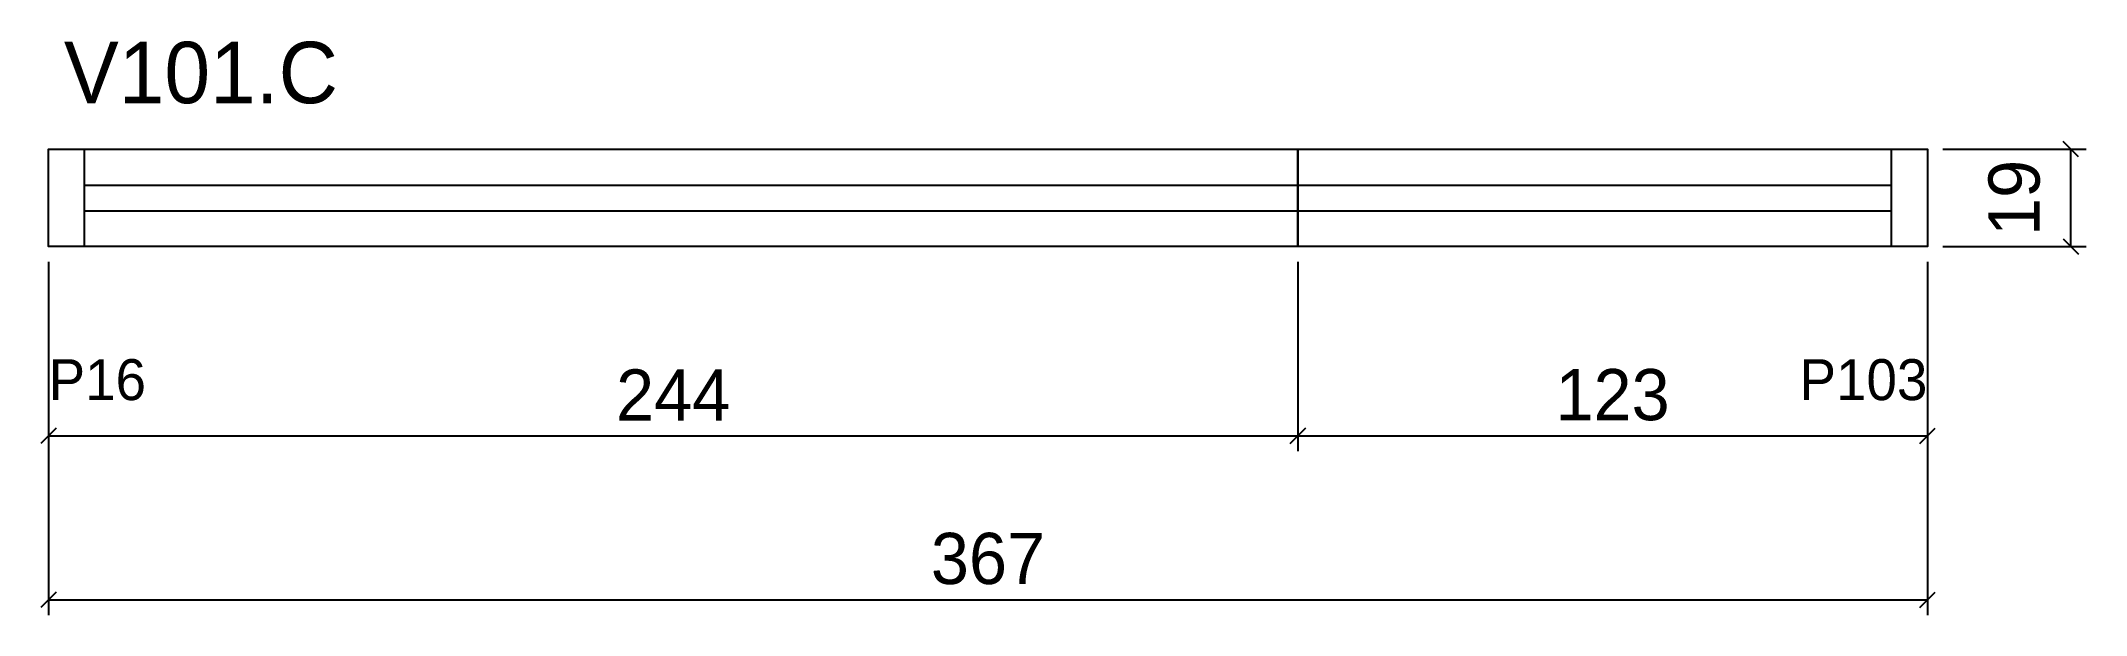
# Model space of a CAD drawing. Extents: x -10500 to 398, y -91 to 21.
# Drawn here: x -1.5 to 398, y -91 to 21.2 of the extents above; entities outside this region: 2.
import ezdxf
from ezdxf.enums import TextEntityAlignment as Align

# ---------------------------------------------------------------- set-up
doc = ezdxf.new("R2010")
doc.units = 0
for name, color, linetype in [('5', 5, 'Continuous'), ('COTA', 241, 'Continuous'), ('NOMENCLATURA', 7, 'Continuous'), ('Painéis', 200, 'Continuous'), ('SARR_2.2x7', 40, 'Continuous'), ('SARR_EDITAR', 141, 'Continuous')]:
    doc.layers.add(name, color=color, linetype=linetype)
doc.dimstyles.new('PAINEL', dxfattribs={"dimtxt": 10, "dimasz": 3, "dimexe": 3, "dimexo": 3, "dimgap": 3, "dimtad": 1, "dimblk": 'OBLIQUE', "dimblk1": 'OBLIQUE', "dimcen": 2.5, "dimclrd": 4, "dimclre": 4, "dimclrt": 240, "dimazin": 3, "dimtfac": 1, "dimtmove": 0, "dimatfit": 3})

# ---------------------------------------------------------------- blocks, each defined once
blk = doc.blocks.new('_OBLIQUE')
at = {"color": 0, "linetype": 'BYBLOCK'}
blk.add_line((-0.5, -0.5), (0.5, 0.5), dxfattribs=at)

msp = doc.modelspace()

# ---------------------------------------------------------------- linework, layer by layer
msp.add_line((-9500, 0), (-9490, 0))
at = {"layer": 'Painéis'}
msp.add_line((244, -19), (244, 0), dxfattribs=at)
for points in [[(244, -19), (0, -19), (0, 0), (244, 0)], [(244, 0), (367, 0), (367, -19), (244, -19)]]:
    msp.add_lwpolyline(points, close=True, dxfattribs=at)
at = {"layer": 'SARR_2.2x7'}
for p, q in [((7, -19), (7, 0)), ((360, -19), (360, 0)), ((7, -7), (360, -7)), ((7, -12), (360, -12))]:
    msp.add_line(p, q, dxfattribs=at)
at = {"layer": 'SARR_EDITAR'}
msp.add_line((-10500, 0), (-10490, 0), dxfattribs=at)

# ---------------------------------------------------------------- texts
at = {"layer": '5'}
msp.add_text('P16', height=8, dxfattribs=at).set_placement((0, -49))
msp.add_text('P103', height=8, dxfattribs=at).set_placement((367, -49), align=Align.RIGHT)
at = {"layer": 'NOMENCLATURA'}
msp.add_text('V101.C', height=12, dxfattribs=at).set_placement((3, 9))

# ---------------------------------------------------------------- dimensions: what is measured, and where the dimension line sits
at = {"layer": 'COTA'}
msp.add_linear_dim(base=(395, -19), p1=(367, -19), p2=(367, 0), angle=90, dimstyle='PAINEL', dxfattribs=at).render()
for base, p1, p2 in [((0, -56), (0, -19), (244, -19)), ((0, -88), (0, -19), (367, -19)), ((244, -56), (244, -19), (367, -19))]:
    msp.add_linear_dim(base=base, p1=p1, p2=p2, dimstyle='PAINEL', dxfattribs=at).render()

doc.saveas('drawing.dxf')
